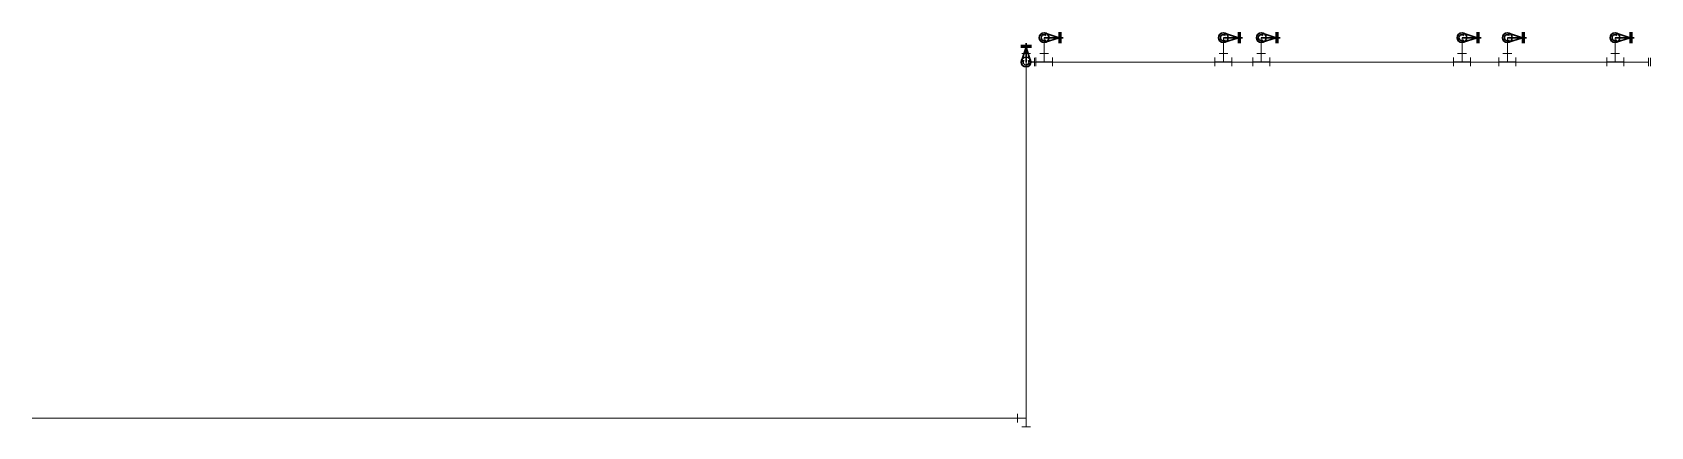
# Model space of a CAD drawing. Header units: millimetres. Extents: x -76261 to 9687, y -4638 to 60256.
# Drawn here: x -623 to 9687, y -4638 to -2122 of the extents above; entities outside this region: 2.
import ezdxf

# ---------------------------------------------------------------- set-up
doc = ezdxf.new("R2010")
doc.units = ezdxf.units.MM
doc.header["$LTSCALE"] = 2000
doc.header["$MEASUREMENT"] = 0
doc.header["$PDMODE"] = 32
doc.header["$PDSIZE"] = 0.15
doc.linetypes.add('HIDDEN2', pattern=[0.1875, 0.125, -0.0625])
doc.layers.add('01. Water supply', color=3, linetype='CONTINUOUS', lineweight=15)
doc.layers.add('WS Pipe', color=3, linetype='CONTINUOUS', lineweight=30)
doc.layers.add('HACTH', color=250, linetype='CONTINUOUS')

# ---------------------------------------------------------------- blocks, each defined once
blk = doc.blocks.new('A$C6F9C6CD0')
at = {"layer": '01. Water supply', "linetype": 'ByBlock'}
for p, q in [((0, 0, 0), (0, 56, 0)), ((0, 28, 0), (108, 28, 0)), ((26, 82, 0), (82, 82, 0)), ((54, 82, 0), (54, 28, 0)), ((108, 0, 0), (108, 56, 0))]:
    blk.add_line(p, q, dxfattribs=at)
blk = doc.blocks.new('A$C5D7C0A88')
at = {"layer": '01. Water supply', "linetype": 'ByBlock'}
for p, q in [((0, 5), (0, 59)), ((54, 32), (0, 32)), ((81, 86), (27, 86)), ((54, 65), (54, 86))]:
    blk.add_line(p, q, dxfattribs=at)
blk.add_arc((54, 32), 32.4, 226.2383, 133.7617, dxfattribs=at)
blk.add_point((0, 32), dxfattribs=at)
blk = doc.blocks.new('GVD')
at = {"layer": 'WS Pipe', "color": 3}
for p, q in [((-3779, 0), (0, 0)), ((-3318, -1082), (-3318, 1082)), ((-2985, -1082), (-2985, 1082)), ((0, 973), (-2985, 0)), ((-2985, 0), (0, -973))]:
    blk.add_line(p, q, dxfattribs=at)
blk.add_circle((0, 0), 973, dxfattribs=at)
blk.add_arc((0, 0), 603, 228.18969, 131.81031, dxfattribs=at)

msp = doc.modelspace()

# ---------------------------------------------------------------- linework, layer by layer
at = {"layer": '01. Water supply', "linetype": 'ByBlock'}
for p, q in [((5823, -2312), (5823, -2157)), ((6965, -2312), (6965, -2157)), ((7206, -2312), (7206, -2157)), ((8485, -2312), (8485, -2157)), ((8774, -2312), (8774, -2157)), ((9460, -2312), (9460, -2157)), ((5708, -4584), (5708, -2312)), ((5740, -2312), (9673, -2312)), ((9673, -2339), (9673, -2284)), ((9686, -2339), (9686, -2284)), ((5708, -4584), (-623, -4584)), ((5654, -4556), (5654, -4611)), ((5654, -4584), (5708, -4584)), ((5736, -4638), (5680, -4638)), ((5708, -4584), (5708, -4638))]:
    msp.add_line(p, q, dxfattribs=at)
at = {"layer": 'HACTH', "linetype": 'HIDDEN2', "ltscale": 2000}
msp.add_line((-74261, 59556), (-76261, 60256), dxfattribs=at)
msp.add_lwpolyline([(-74261, 60256), (-76261, 60256), (-76261, 59556), (-74261, 59556)], close=True, dxfattribs=at)

# ---------------------------------------------------------------- block references
at = {"layer": '01. Water supply', "linetype": 'ByBlock', "yscale": 0.032, "zscale": 0.032}
for p, xscale, rotation in [((5823, -2157), 0.032, 180), ((6965, -2157), 0.032, 180), ((7206, -2157), 0.032, 180), ((8485, -2157), 0.032, 180), ((8774, -2157), 0.032, 180), ((9460, -2157), 0.032, 180), ((5708, -2312), -0.032, 90)]:
    msp.add_blockref('GVD', p, dxfattribs=dict(at, xscale=xscale, rotation=rotation))
at = {"layer": '01. Water supply', "linetype": 'ByBlock', "rotation": 270}
msp.add_blockref('A$C5D7C0A88', (5676, -2257), dxfattribs=at)
at = {"layer": '01. Water supply', "linetype": 'ByBlock', "xscale": -1}
for p in [(5877, -2339, 0), (7019, -2339, 0), (7260, -2339, 0), (8539, -2339, 0), (8828, -2339, 0), (9515, -2339, 0)]:
    msp.add_blockref('A$C6F9C6CD0', p, dxfattribs=at)

doc.saveas('drawing.dxf')
